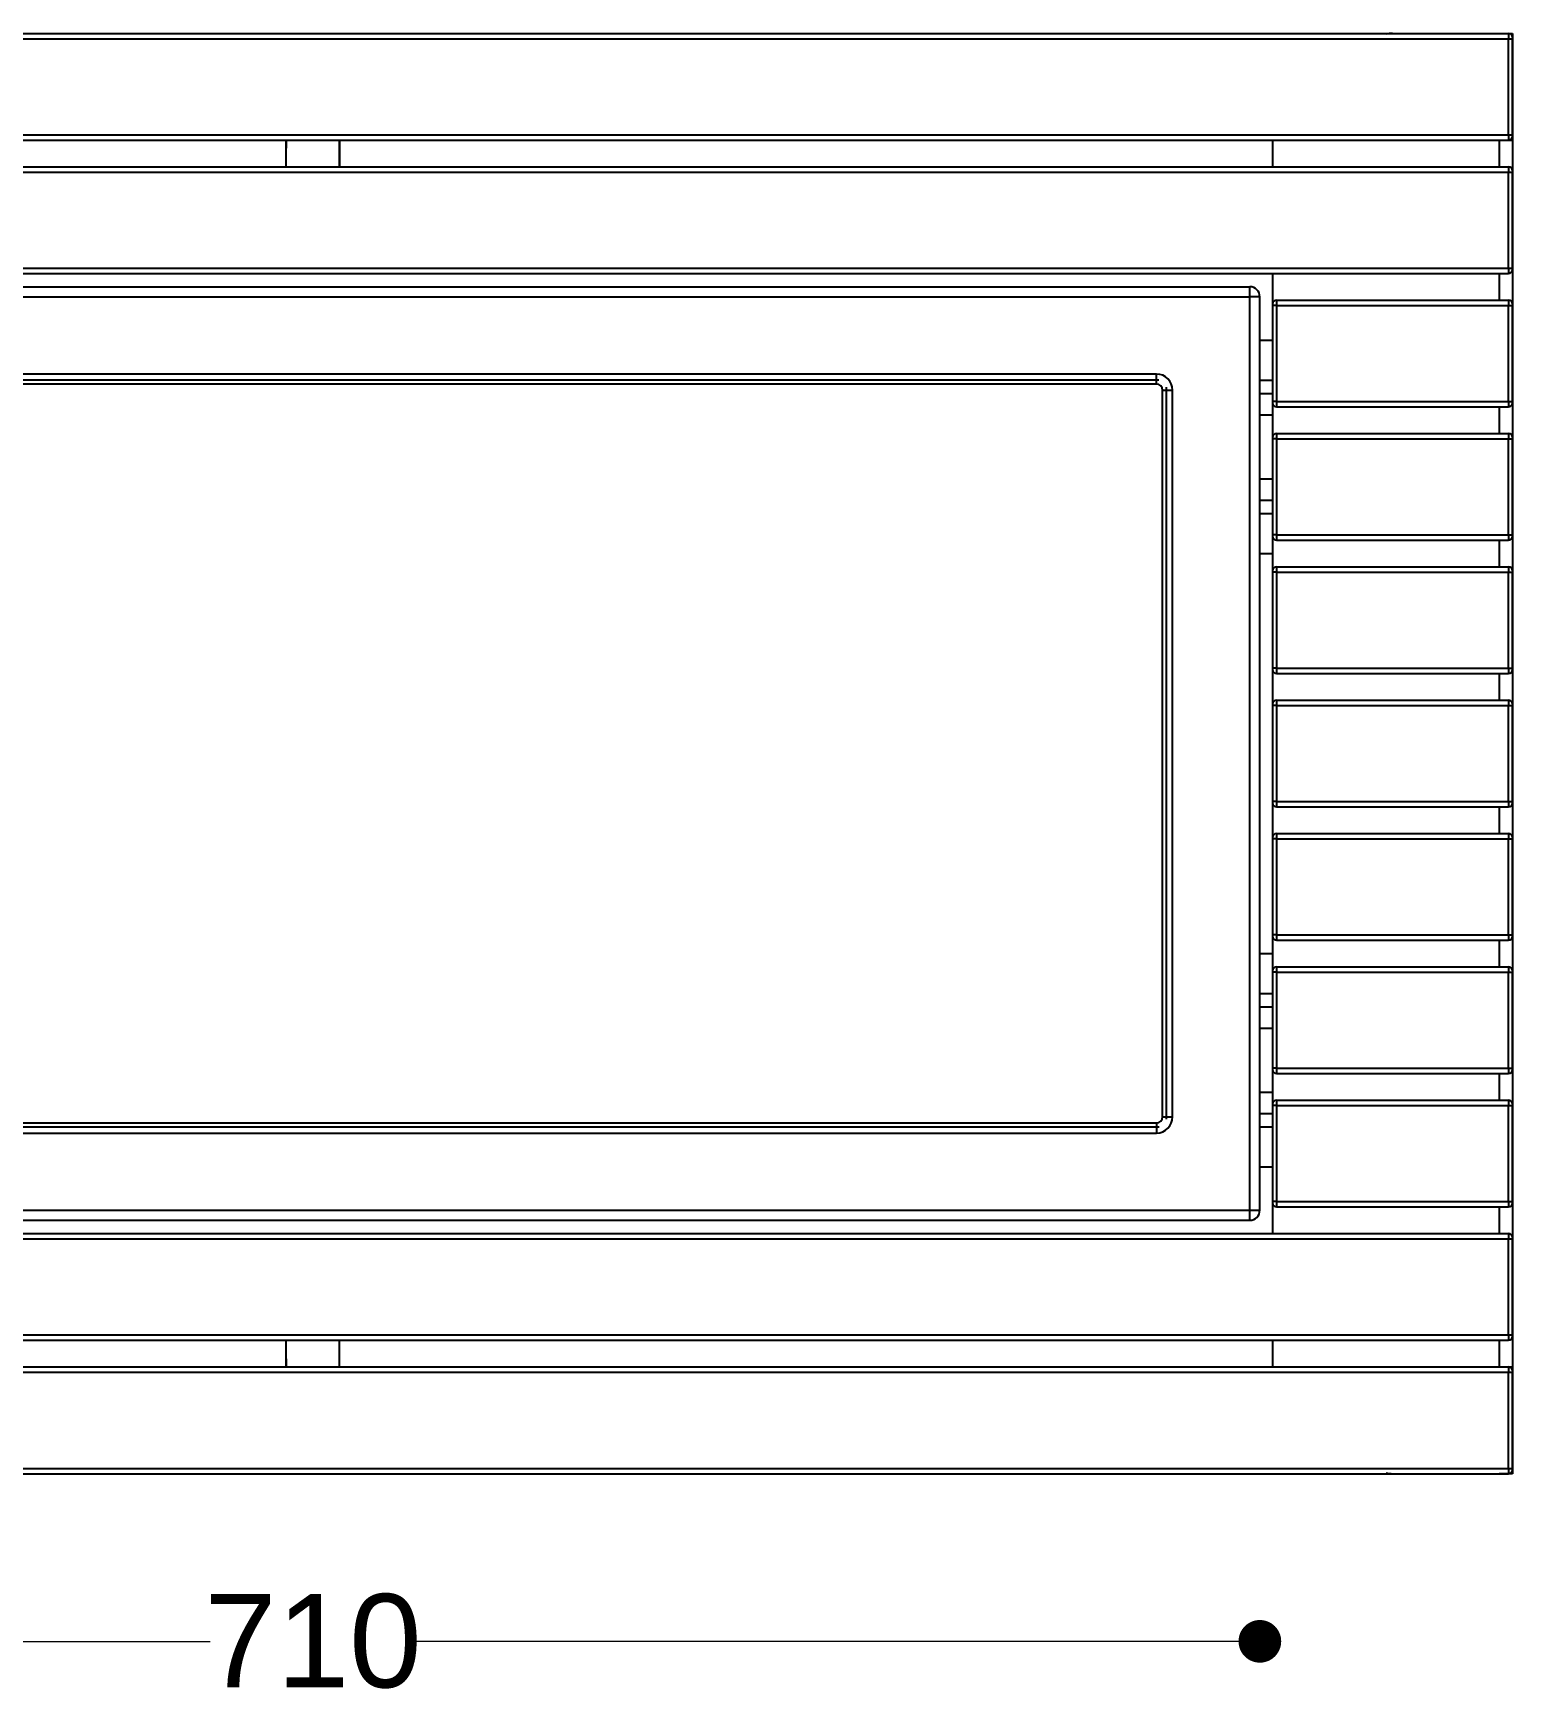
# Model space of a CAD drawing. Header units: millimetres. Extents: x 10366 to 13995, y 24552 to 29685.
# Drawn here: x 12504 to 13059, y 26546 to 27172 of the extents above; entities that cross this region are included whole.
import ezdxf

# ---------------------------------------------------------------- set-up
doc = ezdxf.new("R2010")
doc.units = ezdxf.units.MM
doc.header["$LTSCALE"] = 3
doc.layers.add('DomyÅ›lny', color=7, linetype='Continuous')
doc.styles.get("Standard").update_dxf_attribs({"font": 'arial.ttf'})
doc.dimstyles.new('MATEUSZ', dxfattribs={"dimtxt": 35, "dimasz": 16, "dimexe": 0.18, "dimexo": 0.0625, "dimgap": 0.09, "dimtad": 0, "dimdec": 0, "dimdsep": 46, "dimtxsty": 'Standard', "dimblk": 'DOT', "dimcen": 0.09, "dimse1": 1, "dimse2": 1, "dimadec": 0, "dimazin": 0, "dimtfac": 1, "dimtdec": 0, "dimtofl": 0, "dimtmove": 0, "dimatfit": 3, "dimfxl": 1, "dimtolj": 1, "dimtzin": 0, "dimlwd": 9, "dimlwe": 9, "dimarcsym": 0})

# ---------------------------------------------------------------- blocks, each defined once
blk = doc.blocks.new('_Dot')
at = {"color": 0, "linetype": 'ByBlock', "lineweight": -2}
blk.add_line((-0.5, 0), (-1, 0), dxfattribs=at)
at = {"color": 0, "linetype": 'ByBlock', "const_width": 0.5}
blk.add_lwpolyline([(-0.25, 0, 1), (0.25, 0, 1)], format="xyb", close=True, dxfattribs=at)
blk = doc.blocks.new('*D26')
at = {"color": 0, "lineweight": 9, "transparency": 16777216}
for p, q in [((12269.92, 26569.2), (12570.37, 26569.2)), ((12947.92, 26569.2), (12647.48, 26569.2))]:
    blk.add_line(p, q, dxfattribs=at)
at = {"layer": 'Defpoints', "color": 0, "transparency": 16777216}
for p in [(12253.92, 27073.29), (12963.92, 27073.29), (12963.92, 26569.2)]:
    blk.add_point(p, dxfattribs=at)
at = {"color": 0, "lineweight": 9, "transparency": 16777216, "xscale": 16, "yscale": 16, "zscale": 16, "rotation": 180}
blk.add_blockref('_Dot', (12253.92, 26569.2), dxfattribs=at)
at = {"color": 0, "lineweight": 9, "transparency": 16777216, "xscale": 16, "yscale": 16, "zscale": 16}
blk.add_blockref('_Dot', (12963.92, 26569.2), dxfattribs=at)
at = {"color": 0, "transparency": 16777216, "insert": (12608.92, 26569.2), "char_height": 35, "attachment_point": 5}
blk.add_mtext('\\A1;710', dxfattribs=at)

msp = doc.modelspace()

# ---------------------------------------------------------------- linework, layer by layer
at = {"layer": 'DomyÅ›lny'}
for p, q in [((12160.67, 27172.07), (13057.17, 27172.07)), ((12160.67, 27170.07), (13057.17, 27170.07)), ((13053.67, 27172.07), (13058.67, 27172.07)), ((13057.17, 27134.07), (13057.17, 27170.07)), ((13058.67, 27172.07), (13058.67, 27132.07)), ((13058.67, 27134.07), (13058.67, 27170.07)), ((12160.67, 27134.07), (13057.17, 27134.07)), ((12160.67, 27132.07), (13057.17, 27132.07)), ((12598.92, 27132.07), (12598.92, 27129.07)), ((12598.92, 27129.07), (12598.92, 27132.07)), ((12598.92, 27122.07), (12598.92, 27132.07)), ((12618.92, 27122.07), (12618.92, 27132.07)), ((12618.92, 27122.07), (12618.92, 27132.07)), ((12618.92, 27132.07), (12618.92, 27122.07)), ((12968.67, 27132.07), (12968.67, 27122.07)), ((13053.67, 27132.07), (13058.67, 27132.07)), ((13053.67, 27132.07), (13053.67, 27122.07)), ((13053.67, 27132.07), (13053.67, 27122.07)), ((13058.67, 27132.07), (13058.67, 26672.07)), ((12160.67, 27122.07), (13057.17, 27122.07)), ((12160.67, 27120.07), (13057.17, 27120.07)), ((13057.17, 27084.07), (13057.17, 27120.07)), ((13058.67, 27084.07), (13058.67, 27120.07)), ((12160.67, 27084.07), (13057.17, 27084.07)), ((12160.67, 27082.07), (13057.17, 27082.07)), ((12968.67, 27082.07), (12968.67, 26722.07)), ((13053.67, 27082.07), (13053.67, 27072.07)), ((13053.67, 27082.07), (13053.67, 27072.07)), ((12257.7, 27077.07), (12960.14, 27077.07)), ((12257.7, 27073.29), (12960.14, 27073.29)), ((12960.14, 26730.85), (12960.14, 27073.29)), ((12963.92, 26730.85), (12963.92, 27073.29)), ((12968.67, 27070.07), (12968.67, 27034.07)), ((12970.17, 27072.07), (13057.17, 27072.07)), ((12970.17, 27070.07), (13057.17, 27070.07)), ((12970.17, 27070.07), (12970.17, 27034.07)), ((13057.17, 27034.07), (13057.17, 27070.07)), ((13058.67, 27034.07), (13058.67, 27070.07)), ((12963.92, 27057.07), (12968.67, 27057.07)), ((12925.14, 27044.35), (12292.7, 27044.35)), ((12925.99, 27042.07), (12291.56, 27042.07)), ((12925.14, 27040.57), (12292.7, 27040.57)), ((12927.42, 26765.85), (12927.42, 27038.29)), ((12928.92, 26764.97), (12928.92, 27039.39)), ((12931.2, 26765.85), (12931.2, 27038.29)), ((12963.92, 27042.09), (12968.67, 27042.09)), ((12963.92, 27037.07), (12968.67, 27037.07)), ((12970.17, 27034.07), (13057.17, 27034.07)), ((12970.17, 27032.07), (13057.17, 27032.07)), ((13053.67, 27032.07), (13053.67, 27022.07)), ((13053.67, 27032.07), (13053.67, 27022.07)), ((12963.92, 27029.05), (12968.67, 27029.05)), ((12968.67, 27020.07), (12968.67, 26984.07)), ((12970.17, 27022.07), (13057.17, 27022.07)), ((12970.17, 27020.07), (13057.17, 27020.07)), ((12970.17, 27020.07), (12970.17, 26984.07)), ((13057.17, 26984.07), (13057.17, 27020.07)), ((13058.67, 26984.07), (13058.67, 27020.07)), ((12963.92, 27005.09), (12968.67, 27005.09)), ((12963.92, 26997.07), (12968.67, 26997.07)), ((12963.92, 26992.05), (12968.67, 26992.05)), ((12970.17, 26984.07), (13057.17, 26984.07)), ((12970.17, 26982.07), (13057.17, 26982.07)), ((13053.67, 26982.07), (13053.67, 26972.07)), ((13053.67, 26982.07), (13053.67, 26972.07)), ((12963.92, 26977.07), (12968.67, 26977.07)), ((12968.67, 26970.07), (12968.67, 26934.07)), ((12970.17, 26972.07), (13057.17, 26972.07)), ((12970.17, 26970.07), (12970.17, 26934.07)), ((12970.17, 26970.07), (13057.17, 26970.07)), ((13057.17, 26934.07), (13057.17, 26970.07)), ((13058.67, 26934.07), (13058.67, 26970.07)), ((12970.17, 26934.07), (13057.17, 26934.07)), ((12970.17, 26932.07), (13057.17, 26932.07)), ((13053.67, 26932.07), (13053.67, 26922.07)), ((13053.67, 26932.07), (13053.67, 26922.07)), ((12968.67, 26920.07), (12968.67, 26884.07)), ((12970.17, 26922.07), (13057.17, 26922.07)), ((12970.17, 26920.07), (13057.17, 26920.07)), ((12970.17, 26920.07), (12970.17, 26884.07)), ((13057.17, 26884.07), (13057.17, 26920.07)), ((13058.67, 26884.07), (13058.67, 26920.07)), ((12970.17, 26884.07), (13057.17, 26884.07)), ((12970.17, 26882.07), (13057.17, 26882.07)), ((13053.67, 26882.07), (13053.67, 26872.07)), ((13053.67, 26882.07), (13053.67, 26872.07)), ((12968.67, 26870.07), (12968.67, 26834.07)), ((12970.17, 26872.07), (13057.17, 26872.07)), ((12970.17, 26870.07), (13057.17, 26870.07)), ((12970.17, 26870.07), (12970.17, 26834.07)), ((13057.17, 26834.07), (13057.17, 26870.07)), ((13058.67, 26834.07), (13058.67, 26870.07)), ((12970.17, 26834.07), (13057.17, 26834.07)), ((12970.17, 26832.07), (13057.17, 26832.07)), ((13053.67, 26832.07), (13053.67, 26822.07)), ((13053.67, 26832.07), (13053.67, 26822.07)), ((12963.92, 26827.07), (12968.67, 26827.07)), ((12968.67, 26820.07), (12968.67, 26784.07)), ((12970.17, 26822.07), (13057.17, 26822.07)), ((12970.17, 26820.07), (12970.17, 26784.07)), ((12970.17, 26820.07), (13057.17, 26820.07)), ((13057.17, 26784.07), (13057.17, 26820.07)), ((13058.67, 26784.07), (13058.67, 26820.07)), ((12963.92, 26812.09), (12968.67, 26812.09)), ((12963.92, 26807.07), (12968.67, 26807.07)), ((12963.92, 26799.05), (12968.67, 26799.05)), ((12970.17, 26784.07), (13057.17, 26784.07)), ((12970.17, 26782.07), (13057.17, 26782.07)), ((13053.67, 26782.07), (13053.67, 26772.07)), ((13053.67, 26782.07), (13053.67, 26772.07)), ((12963.92, 26775.09), (12968.67, 26775.09)), ((12968.67, 26770.07), (12968.67, 26734.07)), ((12970.17, 26772.07), (13057.17, 26772.07)), ((12970.17, 26770.07), (12970.17, 26734.07)), ((12970.17, 26770.07), (13057.17, 26770.07)), ((13057.17, 26734.07), (13057.17, 26770.07)), ((13058.67, 26734.07), (13058.67, 26770.07)), ((12291.77, 26762.07), (12926.21, 26762.07)), ((12292.7, 26763.57), (12925.14, 26763.57)), ((12963.92, 26767.07), (12968.67, 26767.07)), ((12963.92, 26762.05), (12968.67, 26762.05)), ((12292.7, 26759.79), (12925.14, 26759.79)), ((12963.92, 26747.07), (12968.67, 26747.07)), ((12257.7, 26730.85), (12960.14, 26730.85)), ((12970.17, 26734.07), (13057.17, 26734.07)), ((12970.17, 26732.07), (13057.17, 26732.07)), ((13053.67, 26732.07), (13053.67, 26722.07)), ((13053.67, 26732.07), (13053.67, 26722.07)), ((12257.7, 26727.07), (12960.14, 26727.07)), ((12160.67, 26722.07), (13057.17, 26722.07)), ((12160.67, 26720.07), (13057.17, 26720.07)), ((13057.17, 26684.07), (13057.17, 26720.07)), ((13058.67, 26684.07), (13058.67, 26720.07)), ((12160.67, 26684.07), (13057.17, 26684.07)), ((12160.67, 26682.07), (13057.17, 26682.07)), ((12598.92, 26672.07), (12598.92, 26682.07)), ((12618.92, 26672.07), (12618.92, 26682.07)), ((12618.92, 26672.07), (12618.92, 26682.07)), ((12618.92, 26672.07), (12618.92, 26682.07)), ((12968.67, 26682.07), (12968.67, 26672.07)), ((13053.67, 26682.07), (13053.67, 26672.07)), ((13053.67, 26682.07), (13053.67, 26672.07)), ((12598.92, 26675.07), (12598.92, 26672.07)), ((12598.92, 26675.07), (12598.92, 26672.07)), ((12160.67, 26672.07), (13057.17, 26672.07)), ((12160.67, 26670.07), (13057.17, 26670.07)), ((13053.67, 26672.07), (13058.67, 26672.07)), ((13057.17, 26634.07), (13057.17, 26670.07)), ((13058.67, 26672.07), (13058.67, 26632.07)), ((13058.67, 26634.07), (13058.67, 26670.07)), ((12160.67, 26634.07), (13057.17, 26634.07)), ((12160.67, 26632.07), (13057.17, 26632.07)), ((13058.67, 26632.07), (13053.67, 26632.07))]:
    msp.add_line(p, q, dxfattribs=at)
for points in [[(13057.17, 27172.07, 0), (13057.17, 27172.07, 0), (13057.17, 27172.07, 0), (13057.17, 27172.07, 0), (13057.17, 27172.07, 0), (13057.17, 27172.07, 0), (13057.17, 27172.07, 0), (13057.17, 27172.07, 0), (13057.17, 27172.07, 0), (13057.17, 27172.07, 0), (13057.17, 27172.07, 0), (13057.17, 27172.07, 0), (13057.17, 27172.06, 0), (13057.17, 27172.01, 0), (13057.17, 27171.53, 0), (13057.17, 27170.07, 0)], [(13057.17, 27170.07, 0), (13058.67, 27170.07, 0)], [(13058.67, 27170.57, 0), (13058.67, 27170.57, 0), (13058.67, 27170.57, 0), (13058.67, 27170.57, 0), (13058.67, 27170.57, 0), (13058.67, 27170.57, 0), (13058.67, 27170.57, 0), (13058.67, 27170.57, 0), (13058.67, 27170.57, 0), (13058.67, 27170.57, 0), (13058.67, 27170.57, 0), (13058.67, 27170.57, 0), (13058.67, 27170.57, 0), (13058.67, 27170.56, 0), (13058.67, 27170.44, 0), (13058.67, 27170.07, 0)], [(13057.17, 27134.07, 0), (13057.17, 27132.07, 0)], [(13057.17, 27134.07, 0), (13058.67, 27134.07, 0)], [(13058.67, 27134.07, 0), (13058.67, 27133.57, 0)], [(13057.17, 27122.07, 0), (13057.17, 27122.07, 0), (13057.17, 27122.07, 0), (13057.17, 27122.07, 0), (13057.17, 27122.07, 0), (13057.17, 27122.07, 0), (13057.17, 27122.07, 0), (13057.17, 27122.07, 0), (13057.17, 27122.07, 0), (13057.17, 27122.07, 0), (13057.17, 27122.07, 0), (13057.17, 27122.07, 0), (13057.17, 27122.06, 0), (13057.17, 27122.01, 0), (13057.17, 27121.53, 0), (13057.17, 27120.07, 0)], [(13057.17, 27120.07, 0), (13058.67, 27120.07, 0)], [(13058.67, 27120.57, 0), (13058.67, 27120.57, 0), (13058.67, 27120.57, 0), (13058.67, 27120.57, 0), (13058.67, 27120.57, 0), (13058.67, 27120.57, 0), (13058.67, 27120.57, 0), (13058.67, 27120.57, 0), (13058.67, 27120.57, 0), (13058.67, 27120.57, 0), (13058.67, 27120.57, 0), (13058.67, 27120.57, 0), (13058.67, 27120.57, 0), (13058.67, 27120.56, 0), (13058.67, 27120.52, 0), (13058.67, 27120.07, 0)], [(13057.17, 27084.07, 0), (13058.67, 27084.07, 0)], [(13057.17, 27084.07, 0), (13057.17, 27082.07, 0)], [(13058.67, 27084.07, 0), (13058.67, 27083.57, 0)], [(12960.14, 27073.29, 0), (12960.14, 27077.07, 0)], [(12963.92, 27073.29, 0), (12963.92, 27073.29, 0), (12963.92, 27073.29, 0), (12963.92, 27073.29, 0), (12963.92, 27073.29, 0), (12963.92, 27073.29, 0), (12963.92, 27073.29, 0), (12963.92, 27073.29, 0), (12963.92, 27073.29, 0), (12963.92, 27073.29, 0), (12963.92, 27073.29, 0), (12963.92, 27073.29, 0), (12963.92, 27073.29, 0), (12963.92, 27073.29, 0), (12963.9, 27073.29, 0), (12963.81, 27073.29, 0), (12963.46, 27073.29, 0), (12960.14, 27073.29, 0)], [(12968.67, 27070.57, 0), (12968.67, 27070.57, 0), (12968.67, 27070.57, 0), (12968.67, 27070.57, 0), (12968.67, 27070.57, 0), (12968.67, 27070.57, 0), (12968.67, 27070.57, 0), (12968.67, 27070.57, 0), (12968.67, 27070.57, 0), (12968.67, 27070.57, 0), (12968.67, 27070.57, 0), (12968.67, 27070.57, 0), (12968.67, 27070.57, 0), (12968.67, 27070.56, 0), (12968.67, 27070.44, 0), (12968.67, 27070.07, 0)], [(12970.17, 27070.07, 0), (12968.67, 27070.07, 0)], [(12970.17, 27072.07, 0), (12970.17, 27072.07, 0), (12970.17, 27072.07, 0), (12970.17, 27072.07, 0), (12970.17, 27072.07, 0), (12970.17, 27072.07, 0), (12970.17, 27072.07, 0), (12970.17, 27072.07, 0), (12970.17, 27072.07, 0), (12970.17, 27072.07, 0), (12970.17, 27072.07, 0), (12970.17, 27072.07, 0), (12970.17, 27072.06, 0), (12970.17, 27072.01, 0), (12970.17, 27071.53, 0), (12970.17, 27070.07, 0)], [(13057.17, 27072.07, 0), (13057.17, 27072.07, 0), (13057.17, 27072.07, 0), (13057.17, 27072.07, 0), (13057.17, 27072.07, 0), (13057.17, 27072.07, 0), (13057.17, 27072.07, 0), (13057.17, 27072.07, 0), (13057.17, 27072.07, 0), (13057.17, 27072.07, 0), (13057.17, 27072.07, 0), (13057.17, 27072.07, 0), (13057.17, 27072.06, 0), (13057.17, 27072.01, 0), (13057.17, 27071.53, 0), (13057.17, 27070.07, 0)], [(13057.17, 27070.07, 0), (13058.67, 27070.07, 0)], [(13058.67, 27070.57, 0), (13058.67, 27070.57, 0), (13058.67, 27070.57, 0), (13058.67, 27070.57, 0), (13058.67, 27070.57, 0), (13058.67, 27070.57, 0), (13058.67, 27070.57, 0), (13058.67, 27070.57, 0), (13058.67, 27070.57, 0), (13058.67, 27070.57, 0), (13058.67, 27070.57, 0), (13058.67, 27070.57, 0), (13058.67, 27070.57, 0), (13058.67, 27070.56, 0), (13058.67, 27070.44, 0), (13058.67, 27070.07, 0)], [(12925.14, 27040.57, 0), (12925.14, 27040.57, 0), (12925.14, 27040.57, 0), (12925.14, 27040.57, 0), (12925.14, 27040.57, 0), (12925.14, 27040.57, 0), (12925.14, 27040.57, 0), (12925.14, 27040.57, 0), (12925.14, 27040.57, 0), (12925.14, 27040.57, 0), (12925.14, 27040.57, 0), (12925.14, 27040.57, 0), (12925.14, 27040.57, 0), (12925.14, 27040.58, 0), (12925.14, 27040.6, 0), (12925.14, 27040.68, 0), (12925.14, 27041.04, 0), (12925.14, 27044.35, 0)], [(12927.42, 27038.29, 0), (12927.42, 27038.29, 0), (12927.42, 27038.29, 0), (12927.42, 27038.29, 0), (12927.42, 27038.29, 0), (12927.42, 27038.29, 0), (12927.42, 27038.29, 0), (12927.42, 27038.29, 0), (12927.42, 27038.29, 0), (12927.42, 27038.29, 0), (12927.42, 27038.29, 0), (12927.43, 27038.29, 0), (12927.43, 27038.29, 0), (12927.45, 27038.29, 0), (12927.53, 27038.29, 0), (12927.89, 27038.29, 0), (12931.2, 27038.29, 0)], [(12968.67, 27034.07, 0), (12968.67, 27033.57, 0)], [(12970.17, 27034.07, 0), (12968.67, 27034.07, 0)], [(12970.17, 27034.07, 0), (12970.17, 27032.07, 0)], [(13057.17, 27034.07, 0), (13057.17, 27034.06, 0), (13057.17, 27032.07, 0)], [(13057.17, 27034.07, 0), (13058.67, 27034.07, 0)], [(13058.67, 27034.07, 0), (13058.67, 27033.57, 0)], [(12968.67, 27020.57, 0), (12968.67, 27020.57, 0), (12968.67, 27020.57, 0), (12968.67, 27020.57, 0), (12968.67, 27020.57, 0), (12968.67, 27020.57, 0), (12968.67, 27020.57, 0), (12968.67, 27020.57, 0), (12968.67, 27020.57, 0), (12968.67, 27020.57, 0), (12968.67, 27020.57, 0), (12968.67, 27020.57, 0), (12968.67, 27020.57, 0), (12968.67, 27020.56, 0), (12968.67, 27020.52, 0), (12968.67, 27020.07, 0)], [(12970.17, 27020.07, 0), (12968.67, 27020.07, 0)], [(12970.17, 27022.07, 0), (12970.17, 27022.07, 0), (12970.17, 27022.07, 0), (12970.17, 27022.07, 0), (12970.17, 27022.07, 0), (12970.17, 27022.07, 0), (12970.17, 27022.07, 0), (12970.17, 27022.07, 0), (12970.17, 27022.07, 0), (12970.17, 27022.07, 0), (12970.17, 27022.07, 0), (12970.17, 27022.07, 0), (12970.17, 27022.06, 0), (12970.17, 27022.01, 0), (12970.17, 27021.53, 0), (12970.17, 27020.07, 0)], [(13057.17, 27022.07, 0), (13057.17, 27022.07, 0), (13057.17, 27022.07, 0), (13057.17, 27022.07, 0), (13057.17, 27022.07, 0), (13057.17, 27022.07, 0), (13057.17, 27022.07, 0), (13057.17, 27022.07, 0), (13057.17, 27022.07, 0), (13057.17, 27022.07, 0), (13057.17, 27022.07, 0), (13057.17, 27022.07, 0), (13057.17, 27022.07, 0), (13057.17, 27022.06, 0), (13057.17, 27021.93, 0), (13057.17, 27021.31, 0), (13057.17, 27020.07, 0)], [(13057.17, 27020.07, 0), (13058.67, 27020.07, 0)], [(13058.67, 27020.57, 0), (13058.67, 27020.57, 0), (13058.67, 27020.57, 0), (13058.67, 27020.57, 0), (13058.67, 27020.57, 0), (13058.67, 27020.57, 0), (13058.67, 27020.57, 0), (13058.67, 27020.57, 0), (13058.67, 27020.57, 0), (13058.67, 27020.57, 0), (13058.67, 27020.57, 0), (13058.67, 27020.57, 0), (13058.67, 27020.57, 0), (13058.67, 27020.56, 0), (13058.67, 27020.52, 0), (13058.67, 27020.07, 0)], [(12970.17, 26984.07, 0), (12968.67, 26984.07, 0)], [(12968.67, 26984.07, 0), (12968.67, 26983.57, 0)], [(12970.17, 26984.07, 0), (12970.17, 26982.07, 0)], [(13057.17, 26984.07, 0), (13058.67, 26984.07, 0)], [(13057.17, 26984.07, 0), (13057.17, 26982.07, 0)], [(13058.67, 26984.07, 0), (13058.67, 26983.57, 0)], [(12968.67, 26970.57, 0), (12968.67, 26970.57, 0), (12968.67, 26970.57, 0), (12968.67, 26970.57, 0), (12968.67, 26970.57, 0), (12968.67, 26970.57, 0), (12968.67, 26970.57, 0), (12968.67, 26970.57, 0), (12968.67, 26970.57, 0), (12968.67, 26970.57, 0), (12968.67, 26970.57, 0), (12968.67, 26970.57, 0), (12968.67, 26970.57, 0), (12968.67, 26970.56, 0), (12968.67, 26970.52, 0), (12968.67, 26970.07, 0)], [(12970.17, 26970.07, 0), (12968.67, 26970.07, 0)], [(12970.17, 26972.07, 0), (12970.17, 26972.07, 0), (12970.17, 26972.07, 0), (12970.17, 26972.07, 0), (12970.17, 26972.07, 0), (12970.17, 26972.07, 0), (12970.17, 26972.07, 0), (12970.17, 26972.07, 0), (12970.17, 26972.07, 0), (12970.17, 26972.07, 0), (12970.17, 26972.07, 0), (12970.17, 26972.07, 0), (12970.17, 26972.06, 0), (12970.17, 26972.01, 0), (12970.17, 26971.53, 0), (12970.17, 26970.07, 0)], [(13057.17, 26972.07, 0), (13057.17, 26972.07, 0), (13057.17, 26972.07, 0), (13057.17, 26972.07, 0), (13057.17, 26972.07, 0), (13057.17, 26972.07, 0), (13057.17, 26972.07, 0), (13057.17, 26972.07, 0), (13057.17, 26972.07, 0), (13057.17, 26972.07, 0), (13057.17, 26972.07, 0), (13057.17, 26972.07, 0), (13057.17, 26972.06, 0), (13057.17, 26972.01, 0), (13057.17, 26971.53, 0), (13057.17, 26970.07, 0)], [(13057.17, 26970.07, 0), (13058.67, 26970.07, 0)], [(13058.67, 26970.57, 0), (13058.67, 26970.57, 0), (13058.67, 26970.57, 0), (13058.67, 26970.57, 0), (13058.67, 26970.57, 0), (13058.67, 26970.57, 0), (13058.67, 26970.57, 0), (13058.67, 26970.57, 0), (13058.67, 26970.57, 0), (13058.67, 26970.57, 0), (13058.67, 26970.57, 0), (13058.67, 26970.57, 0), (13058.67, 26970.57, 0), (13058.67, 26970.56, 0), (13058.67, 26970.44, 0), (13058.67, 26970.07, 0)], [(12970.17, 26934.07, 0), (12968.67, 26934.07, 0)], [(12968.67, 26934.07, 0), (12968.67, 26933.57, 0)], [(12970.17, 26934.07, 0), (12970.17, 26932.07, 0)], [(13057.17, 26934.07, 0), (13058.67, 26934.07, 0)], [(13057.17, 26934.07, 0), (13057.17, 26932.07, 0)], [(13058.67, 26934.07, 0), (13058.67, 26933.57, 0)], [(12968.67, 26920.57, 0), (12968.67, 26920.57, 0), (12968.67, 26920.57, 0), (12968.67, 26920.57, 0), (12968.67, 26920.57, 0), (12968.67, 26920.57, 0), (12968.67, 26920.57, 0), (12968.67, 26920.57, 0), (12968.67, 26920.57, 0), (12968.67, 26920.57, 0), (12968.67, 26920.57, 0), (12968.67, 26920.57, 0), (12968.67, 26920.57, 0), (12968.67, 26920.56, 0), (12968.67, 26920.44, 0), (12968.67, 26920.07, 0)], [(12970.17, 26920.07, 0), (12968.67, 26920.07, 0)], [(12970.17, 26922.07, 0), (12970.17, 26922.07, 0), (12970.17, 26922.07, 0), (12970.17, 26922.07, 0), (12970.17, 26922.07, 0), (12970.17, 26922.07, 0), (12970.17, 26922.07, 0), (12970.17, 26922.07, 0), (12970.17, 26922.07, 0), (12970.17, 26922.07, 0), (12970.17, 26922.07, 0), (12970.17, 26922.07, 0), (12970.17, 26922.06, 0), (12970.17, 26922.01, 0), (12970.17, 26921.53, 0), (12970.17, 26920.07, 0)], [(13057.17, 26922.07, 0), (13057.17, 26922.07, 0), (13057.17, 26922.07, 0), (13057.17, 26922.07, 0), (13057.17, 26922.07, 0), (13057.17, 26922.07, 0), (13057.17, 26922.07, 0), (13057.17, 26922.07, 0), (13057.17, 26922.07, 0), (13057.17, 26922.07, 0), (13057.17, 26922.07, 0), (13057.17, 26922.07, 0), (13057.17, 26922.06, 0), (13057.17, 26922.01, 0), (13057.17, 26921.53, 0), (13057.17, 26920.07, 0)], [(13057.17, 26920.07, 0), (13058.67, 26920.07, 0)], [(13058.67, 26920.57, 0), (13058.67, 26920.57, 0), (13058.67, 26920.57, 0), (13058.67, 26920.57, 0), (13058.67, 26920.57, 0), (13058.67, 26920.57, 0), (13058.67, 26920.57, 0), (13058.67, 26920.57, 0), (13058.67, 26920.57, 0), (13058.67, 26920.57, 0), (13058.67, 26920.57, 0), (13058.67, 26920.57, 0), (13058.67, 26920.57, 0), (13058.67, 26920.56, 0), (13058.67, 26920.44, 0), (13058.67, 26920.07, 0)], [(12968.67, 26884.07, 0), (12968.67, 26883.57, 0)], [(12970.17, 26884.07, 0), (12968.67, 26884.07, 0)], [(12970.17, 26884.07, 0), (12970.17, 26882.07, 0)], [(13057.17, 26884.07, 0), (13057.17, 26882.07, 0)], [(13057.17, 26884.07, 0), (13058.67, 26884.07, 0)], [(13058.67, 26884.07, 0), (13058.67, 26883.57, 0)], [(12968.67, 26870.57, 0), (12968.67, 26870.57, 0), (12968.67, 26870.57, 0), (12968.67, 26870.57, 0), (12968.67, 26870.57, 0), (12968.67, 26870.57, 0), (12968.67, 26870.57, 0), (12968.67, 26870.57, 0), (12968.67, 26870.57, 0), (12968.67, 26870.57, 0), (12968.67, 26870.57, 0), (12968.67, 26870.57, 0), (12968.67, 26870.57, 0), (12968.67, 26870.56, 0), (12968.67, 26870.44, 0), (12968.67, 26870.07, 0)], [(12970.17, 26870.07, 0), (12968.67, 26870.07, 0)], [(12970.17, 26872.07, 0), (12970.17, 26872.07, 0), (12970.17, 26872.07, 0), (12970.17, 26872.07, 0), (12970.17, 26872.07, 0), (12970.17, 26872.07, 0), (12970.17, 26872.07, 0), (12970.17, 26872.07, 0), (12970.17, 26872.07, 0), (12970.17, 26872.07, 0), (12970.17, 26872.07, 0), (12970.17, 26872.07, 0), (12970.17, 26872.06, 0), (12970.17, 26872.01, 0), (12970.17, 26871.53, 0), (12970.17, 26870.07, 0)], [(13057.17, 26872.07, 0), (13057.17, 26872.07, 0), (13057.17, 26872.07, 0), (13057.17, 26872.07, 0), (13057.17, 26872.07, 0), (13057.17, 26872.07, 0), (13057.17, 26872.07, 0), (13057.17, 26872.07, 0), (13057.17, 26872.07, 0), (13057.17, 26872.07, 0), (13057.17, 26872.07, 0), (13057.17, 26872.07, 0), (13057.17, 26872.06, 0), (13057.17, 26872.01, 0), (13057.17, 26871.53, 0), (13057.17, 26870.07, 0)], [(13057.17, 26870.07, 0), (13058.67, 26870.07, 0)], [(13058.67, 26870.57, 0), (13058.67, 26870.57, 0), (13058.67, 26870.57, 0), (13058.67, 26870.57, 0), (13058.67, 26870.57, 0), (13058.67, 26870.57, 0), (13058.67, 26870.57, 0), (13058.67, 26870.57, 0), (13058.67, 26870.57, 0), (13058.67, 26870.57, 0), (13058.67, 26870.57, 0), (13058.67, 26870.57, 0), (13058.67, 26870.57, 0), (13058.67, 26870.56, 0), (13058.67, 26870.44, 0), (13058.67, 26870.07, 0)], [(12968.67, 26834.07, 0), (12968.67, 26833.57, 0)], [(12970.17, 26834.07, 0), (12968.67, 26834.07, 0)], [(12970.17, 26834.07, 0), (12970.17, 26832.07, 0)], [(13057.17, 26834.07, 0), (13057.17, 26834.06, 0), (13057.17, 26832.07, 0)], [(13057.17, 26834.07, 0), (13058.67, 26834.07, 0)], [(13058.67, 26834.07, 0), (13058.67, 26833.57, 0)], [(12968.67, 26820.57, 0), (12968.67, 26820.57, 0), (12968.67, 26820.57, 0), (12968.67, 26820.57, 0), (12968.67, 26820.57, 0), (12968.67, 26820.57, 0), (12968.67, 26820.57, 0), (12968.67, 26820.57, 0), (12968.67, 26820.57, 0), (12968.67, 26820.57, 0), (12968.67, 26820.57, 0), (12968.67, 26820.57, 0), (12968.67, 26820.57, 0), (12968.67, 26820.56, 0), (12968.67, 26820.44, 0), (12968.67, 26820.07, 0)], [(12970.17, 26820.07, 0), (12968.67, 26820.07, 0)], [(12970.17, 26822.07, 0), (12970.17, 26822.07, 0), (12970.17, 26822.07, 0), (12970.17, 26822.07, 0), (12970.17, 26822.07, 0), (12970.17, 26822.07, 0), (12970.17, 26822.07, 0), (12970.17, 26822.07, 0), (12970.17, 26822.07, 0), (12970.17, 26822.07, 0), (12970.17, 26822.07, 0), (12970.17, 26822.07, 0), (12970.17, 26822.06, 0), (12970.17, 26822.02, 0), (12970.17, 26821.84, 0), (12970.17, 26820.07, 0)], [(13057.17, 26822.07, 0), (13057.17, 26822.07, 0), (13057.17, 26822.07, 0), (13057.17, 26822.07, 0), (13057.17, 26822.07, 0), (13057.17, 26822.07, 0), (13057.17, 26822.07, 0), (13057.17, 26822.07, 0), (13057.17, 26822.07, 0), (13057.17, 26822.07, 0), (13057.17, 26822.07, 0), (13057.17, 26822.07, 0), (13057.17, 26822.06, 0), (13057.17, 26822.01, 0), (13057.17, 26821.53, 0), (13057.17, 26820.07, 0)], [(13057.17, 26820.07, 0), (13058.67, 26820.07, 0)], [(13058.67, 26820.57, 0), (13058.67, 26820.57, 0), (13058.67, 26820.57, 0), (13058.67, 26820.57, 0), (13058.67, 26820.57, 0), (13058.67, 26820.57, 0), (13058.67, 26820.57, 0), (13058.67, 26820.57, 0), (13058.67, 26820.57, 0), (13058.67, 26820.57, 0), (13058.67, 26820.57, 0), (13058.67, 26820.57, 0), (13058.67, 26820.57, 0), (13058.67, 26820.56, 0), (13058.67, 26820.44, 0), (13058.67, 26820.07, 0)], [(12970.17, 26784.07, 0), (12968.67, 26784.07, 0)], [(12968.67, 26784.07, 0), (12968.67, 26783.57, 0)], [(12970.17, 26784.07, 0), (12970.17, 26782.07, 0)], [(13057.17, 26784.07, 0), (13057.17, 26782.07, 0)], [(13057.17, 26784.07, 0), (13058.67, 26784.07, 0)], [(13058.67, 26784.07, 0), (13058.67, 26783.57, 0)], [(12968.67, 26770.57, 0), (12968.67, 26770.57, 0), (12968.67, 26770.57, 0), (12968.67, 26770.57, 0), (12968.67, 26770.57, 0), (12968.67, 26770.57, 0), (12968.67, 26770.57, 0), (12968.67, 26770.57, 0), (12968.67, 26770.57, 0), (12968.67, 26770.57, 0), (12968.67, 26770.57, 0), (12968.67, 26770.57, 0), (12968.67, 26770.57, 0), (12968.67, 26770.56, 0), (12968.67, 26770.44, 0), (12968.67, 26770.07, 0)], [(12970.17, 26770.07, 0), (12968.67, 26770.07, 0)], [(12970.17, 26772.07, 0), (12970.17, 26772.07, 0), (12970.17, 26772.07, 0), (12970.17, 26772.07, 0), (12970.17, 26772.07, 0), (12970.17, 26772.07, 0), (12970.17, 26772.07, 0), (12970.17, 26772.07, 0), (12970.17, 26772.07, 0), (12970.17, 26772.07, 0), (12970.17, 26772.07, 0), (12970.17, 26772.07, 0), (12970.17, 26772.06, 0), (12970.17, 26772.01, 0), (12970.17, 26771.53, 0), (12970.17, 26770.07, 0)], [(13057.17, 26772.07, 0), (13057.17, 26772.07, 0), (13057.17, 26772.07, 0), (13057.17, 26772.07, 0), (13057.17, 26772.07, 0), (13057.17, 26772.07, 0), (13057.17, 26772.07, 0), (13057.17, 26772.07, 0), (13057.17, 26772.07, 0), (13057.17, 26772.07, 0), (13057.17, 26772.07, 0), (13057.17, 26772.07, 0), (13057.17, 26772.06, 0), (13057.17, 26772.02, 0), (13057.17, 26771.84, 0), (13057.17, 26770.07, 0)], [(13057.17, 26770.07, 0), (13058.67, 26770.07, 0)], [(13058.67, 26770.57, 0), (13058.67, 26770.57, 0), (13058.67, 26770.57, 0), (13058.67, 26770.57, 0), (13058.67, 26770.57, 0), (13058.67, 26770.57, 0), (13058.67, 26770.57, 0), (13058.67, 26770.57, 0), (13058.67, 26770.57, 0), (13058.67, 26770.57, 0), (13058.67, 26770.57, 0), (13058.67, 26770.57, 0), (13058.67, 26770.57, 0), (13058.67, 26770.56, 0), (13058.67, 26770.44, 0), (13058.67, 26770.07, 0)], [(12925.14, 26763.57, 0), (12925.14, 26763.57, 0), (12925.14, 26763.57, 0), (12925.14, 26763.57, 0), (12925.14, 26763.57, 0), (12925.14, 26763.57, 0), (12925.14, 26763.57, 0), (12925.14, 26763.57, 0), (12925.14, 26763.57, 0), (12925.14, 26763.57, 0), (12925.14, 26763.57, 0), (12925.14, 26763.57, 0), (12925.14, 26763.57, 0), (12925.14, 26763.57, 0), (12925.14, 26763.55, 0), (12925.14, 26763.46, 0), (12925.14, 26763.11, 0), (12925.14, 26759.79, 0)], [(12927.42, 26765.85, 0), (12927.42, 26765.85, 0), (12927.42, 26765.85, 0), (12927.42, 26765.85, 0), (12927.42, 26765.85, 0), (12927.42, 26765.85, 0), (12927.42, 26765.85, 0), (12927.42, 26765.85, 0), (12927.42, 26765.85, 0), (12927.42, 26765.85, 0), (12927.42, 26765.85, 0), (12927.43, 26765.85, 0), (12927.43, 26765.85, 0), (12927.45, 26765.85, 0), (12927.53, 26765.85, 0), (12927.89, 26765.85, 0), (12931.2, 26765.85, 0)], [(12960.14, 26730.85, 0), (12963.92, 26730.85, 0)], [(12960.14, 26727.07, 0), (12960.14, 26727.07, 0), (12960.14, 26727.07, 0), (12960.14, 26727.07, 0), (12960.14, 26727.07, 0), (12960.14, 26727.07, 0), (12960.14, 26727.07, 0), (12960.14, 26727.07, 0), (12960.14, 26727.07, 0), (12960.14, 26727.07, 0), (12960.14, 26727.07, 0), (12960.14, 26727.07, 0), (12960.14, 26727.07, 0), (12960.14, 26727.08, 0), (12960.14, 26727.1, 0), (12960.14, 26727.18, 0), (12960.14, 26727.54, 0), (12960.14, 26730.85, 0)], [(12970.17, 26734.07, 0), (12968.67, 26734.07, 0)], [(12968.67, 26734.07, 0), (12968.67, 26733.57, 0)], [(12970.17, 26734.07, 0), (12970.17, 26732.07, 0)], [(13057.17, 26734.07, 0), (13057.17, 26734.06, 0), (13057.17, 26732.07, 0)], [(13057.17, 26734.07, 0), (13058.67, 26734.07, 0)], [(13058.67, 26734.07, 0), (13058.67, 26733.57, 0)], [(13057.17, 26722.07, 0), (13057.17, 26722.07, 0), (13057.17, 26722.07, 0), (13057.17, 26722.07, 0), (13057.17, 26722.07, 0), (13057.17, 26722.07, 0), (13057.17, 26722.07, 0), (13057.17, 26722.07, 0), (13057.17, 26722.07, 0), (13057.17, 26722.07, 0), (13057.17, 26722.07, 0), (13057.17, 26722.07, 0), (13057.17, 26722.06, 0), (13057.17, 26722.01, 0), (13057.17, 26721.53, 0), (13057.17, 26720.07, 0)], [(13057.17, 26720.07, 0), (13058.67, 26720.07, 0)], [(13058.67, 26720.57, 0), (13058.67, 26720.57, 0), (13058.67, 26720.57, 0), (13058.67, 26720.57, 0), (13058.67, 26720.57, 0), (13058.67, 26720.57, 0), (13058.67, 26720.57, 0), (13058.67, 26720.57, 0), (13058.67, 26720.57, 0), (13058.67, 26720.57, 0), (13058.67, 26720.57, 0), (13058.67, 26720.57, 0), (13058.67, 26720.57, 0), (13058.67, 26720.56, 0), (13058.67, 26720.44, 0), (13058.67, 26720.07, 0)], [(13057.17, 26684.07, 0), (13057.17, 26682.07, 0)], [(13057.17, 26684.07, 0), (13058.67, 26684.07, 0)], [(13058.67, 26684.07, 0), (13058.67, 26683.57, 0)], [(13057.17, 26672.07, 0), (13057.17, 26672.07, 0), (13057.17, 26672.07, 0), (13057.17, 26672.07, 0), (13057.17, 26672.07, 0), (13057.17, 26672.07, 0), (13057.17, 26672.07, 0), (13057.17, 26672.07, 0), (13057.17, 26672.07, 0), (13057.17, 26672.07, 0), (13057.17, 26672.07, 0), (13057.17, 26672.07, 0), (13057.17, 26672.06, 0), (13057.17, 26672.01, 0), (13057.17, 26671.53, 0), (13057.17, 26670.07, 0)], [(13057.17, 26670.07, 0), (13058.67, 26670.07, 0)], [(13058.67, 26670.57, 0), (13058.67, 26670.57, 0), (13058.67, 26670.57, 0), (13058.67, 26670.57, 0), (13058.67, 26670.57, 0), (13058.67, 26670.57, 0), (13058.67, 26670.57, 0), (13058.67, 26670.57, 0), (13058.67, 26670.57, 0), (13058.67, 26670.57, 0), (13058.67, 26670.57, 0), (13058.67, 26670.57, 0), (13058.67, 26670.57, 0), (13058.67, 26670.56, 0), (13058.67, 26670.44, 0), (13058.67, 26670.07, 0)], [(13057.17, 26634.07, 0), (13058.67, 26634.07, 0)], [(13057.17, 26634.07, 0), (13057.17, 26632.07, 0)], [(13058.67, 26634.07, 0), (13058.67, 26633.57, 0)]]:
    msp.add_polyline3d(points, dxfattribs=at)
for centre, radius, start, end in [((13013.67, 27162.07), 10, 90, 104.7017), ((13057.17, 27170.57), 1.5, 0, 90), ((13057.17, 27133.57), 1.5, 270, 0), ((13057.17, 27120.57), 1.5, 0, 90), ((13057.17, 27083.57), 1.5, 270, 0), ((12960.14, 27073.29), 3.78, 0, 90), ((12970.17, 27070.57), 1.5, 90, 180), ((13057.17, 27070.57), 1.5, 0, 90), ((12925.14, 27038.29), 6.06, 0, 90), ((12925.14, 27038.29), 2.28, 0, 90), ((12925.14, 27038.29), 2.28, 0, 90), ((12970.17, 27033.57), 1.5, 180, 270), ((13057.17, 27033.57), 1.5, 270, 0), ((12970.17, 27020.57), 1.5, 90, 180), ((13057.17, 27020.57), 1.5, 0, 90), ((12970.17, 26983.57), 1.5, 180, 270), ((13057.17, 26983.57), 1.5, 270, 0), ((12970.17, 26970.57), 1.5, 90, 180), ((13057.17, 26970.57), 1.5, 360, 90), ((12970.17, 26933.57), 1.5, 180, 270), ((13057.17, 26933.57), 1.5, 270, 0), ((12970.17, 26920.57), 1.5, 90, 180), ((13057.17, 26920.57), 1.5, 0, 90), ((12970.17, 26883.57), 1.5, 180, 270), ((13057.17, 26883.57), 1.5, 270, 0), ((12970.17, 26870.57), 1.5, 90, 180), ((13057.17, 26870.57), 1.5, 0, 90), ((12970.17, 26833.57), 1.5, 180, 270), ((13057.17, 26833.57), 1.5, 270, 0), ((12970.17, 26820.57), 1.5, 90, 180), ((13057.17, 26820.57), 1.5, 0, 90), ((12970.17, 26783.57), 1.5, 180, 270), ((13057.17, 26783.57), 1.5, 270, 0), ((12970.17, 26770.57), 1.5, 90, 180), ((13057.17, 26770.57), 1.5, 0, 90), ((12925.14, 26765.85), 2.28, 270, 0), ((12925.14, 26765.85), 6.06, 270, 0), ((12960.14, 26730.85), 3.78, 270, 0), ((12970.17, 26733.57), 1.5, 180, 270), ((13057.17, 26733.57), 1.5, 270, 0), ((13057.17, 26720.57), 1.5, 360, 90), ((13057.17, 26683.57), 1.5, 270, 0), ((13057.17, 26670.57), 1.5, 0, 90), ((13013.67, 26642.07), 10, 255.2983, 270), ((13057.17, 26633.57), 1.5, 270, 0)]:
    msp.add_arc(centre, radius, start, end, dxfattribs=at)

# ---------------------------------------------------------------- dimensions: what is measured, and where the dimension line sits
dim = msp.add_linear_dim(base=(12963.92, 26569.2), p1=(12253.92, 27073.29), p2=(12963.92, 27073.29), dimstyle='MATEUSZ')
dim.commit()
dim.dimension.update_dxf_attribs({"geometry": '*D26', "text_midpoint": (12608.92, 26569.2)})

doc.saveas('drawing.dxf')
